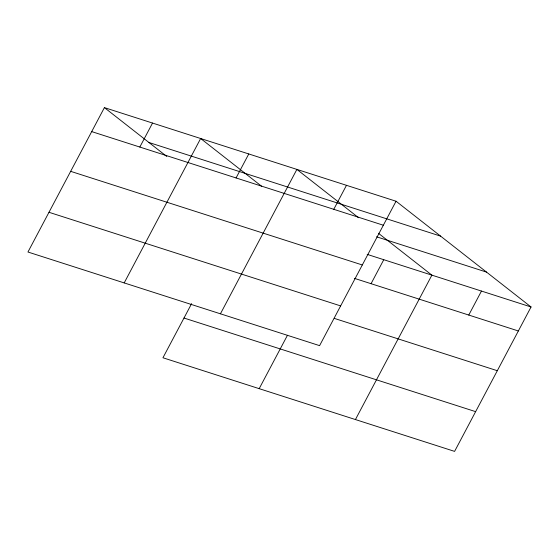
<?xml version="1.0" encoding="UTF-8"?>
<svg xmlns="http://www.w3.org/2000/svg" width="559" height="559" viewBox="0 0 559 559"><rect width="100%" height="100%" fill="white"/><g stroke="black" fill="none" stroke-linecap="round" stroke-linejoin="round"><path stroke-width="0.84" d="M104.407 107.614L27.95 252.018L319.594 345.644L396.051 201.233L104.407 107.614L166.771 156.464M139.827 147.052L152.53 123.064M124.189 282.917L200.653 138.506L261.64 186.28M236.066 177.951L248.776 153.956M191.618 303.628L162.948 357.767L454.593 451.386L531.05 306.982L396.051 201.233M220.435 313.809L296.892 169.405L358.571 217.717M333.772 209.311L346.475 185.315M259.187 388.659L287.459 335.274M371.064 283.692L383.767 259.704M355.433 419.557L431.89 275.147L378.436 233.278M468.77 315.059L481.474 291.064M148.96 142.51L440.604 236.129M91.704 131.603L383.348 225.228M376.556 236.792L486.498 272.086M367.179 254.373L531.05 306.982M70.665 171.34L362.309 264.966M354.476 278.368L518.347 330.97M48.989 212.287L340.634 305.906M334.261 318.371L497.307 370.708M183.988 318.029L475.632 411.648"/></g></svg>
